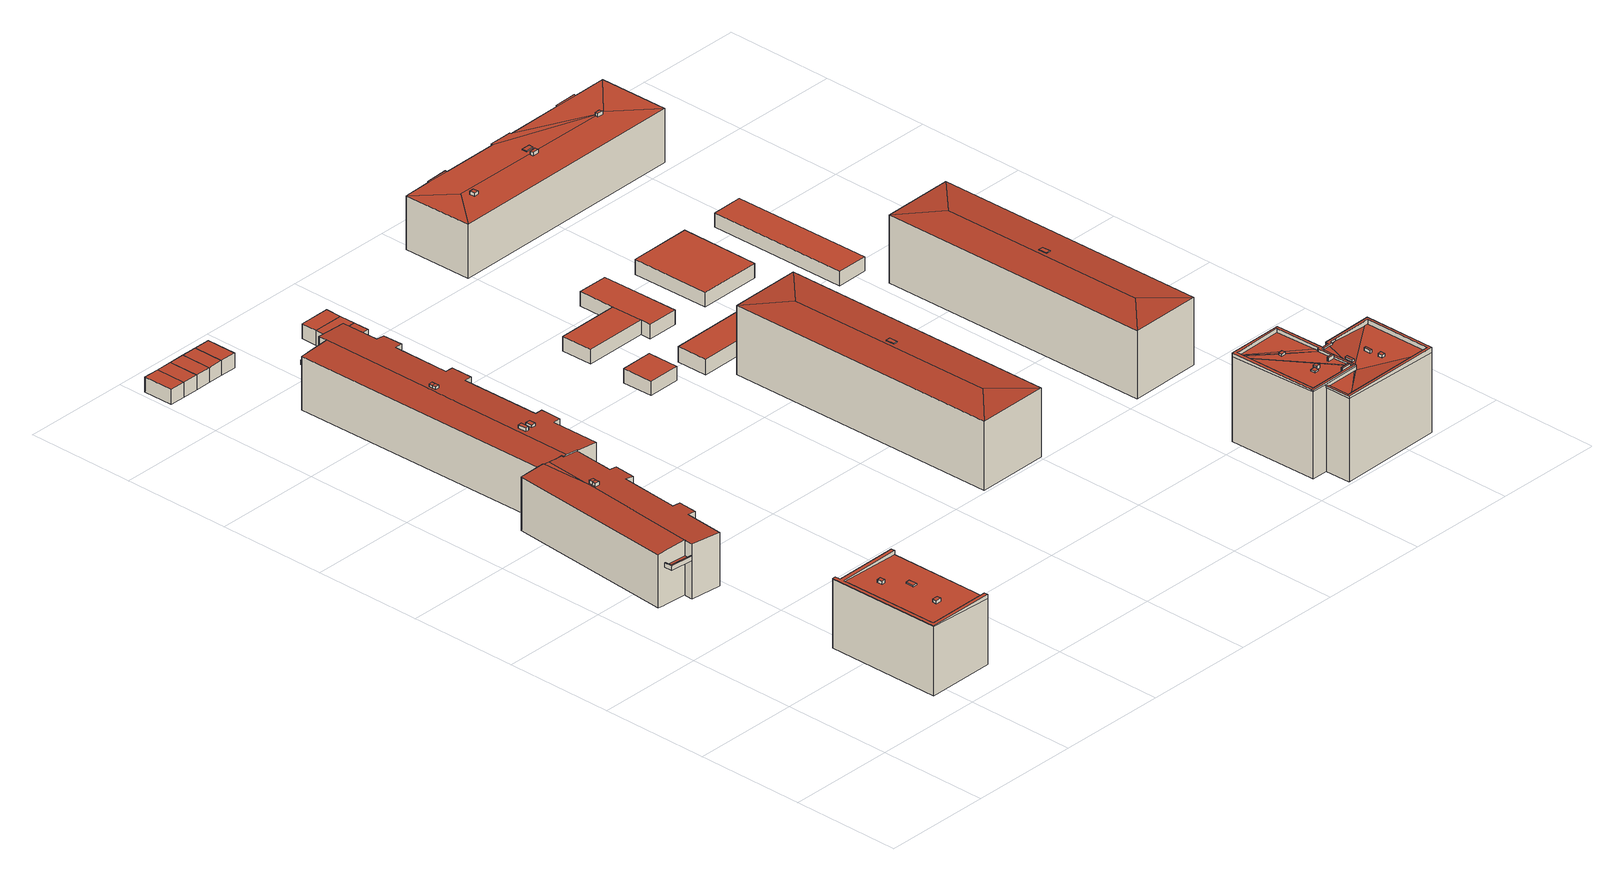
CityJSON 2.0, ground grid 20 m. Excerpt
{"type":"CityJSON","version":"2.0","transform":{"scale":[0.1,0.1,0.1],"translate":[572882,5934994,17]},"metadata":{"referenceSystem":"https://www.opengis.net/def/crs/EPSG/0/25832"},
"CityObjects":{
"building1":{"type":"Building","attributes":{"Grundfläche 2D":"250.033938","Grundhöhe NN":"17.299"},"children":["building1-1","building1-2","building1-3"],"geometry":[{"type":"Solid","lod":"3","boundaries":[[[[0,1,2,3,4,5,6,7,8,9,10,11]],[[12,13,14,15,16,17]],[[18,19,6,5]],[[7,6,19,20]],[[20,21,8,7]],[[21,22,9,8]],[[22,23,10,9]],[[23,16,11,10]],[[16,15,0,11]],[[13,12,3,2,1,0,15,14]],[[12,17,4,3]],[[5,4,17,18]],[[19,18,24,25]],[[20,19,25,26]],[[21,20,26,27]],[[28,22,21,27]],[[23,22,28,29]],[[18,17,16,23,29,24]],[[25,24,29,28,27,26]]]],"semantics":{"surfaces":[{"type":"RoofSurface"},{"type":"WallSurface"},{"type":"GroundSurface"}],"values":[[0,0,1,1,1,1,1,1,1,1,1,1,1,1,1,1,1,1,2]]}}]},
"building1-1":{"type":"BuildingInstallation","parents":["building1"],"geometry":[{"type":"MultiSurface","lod":"3","boundaries":[[[30,31,32,33]],[[33,32,34,35]],[[30,33,35,36]],[[31,30,36,37]],[[32,31,37,34]]],"semantics":{"surfaces":[{"type":"RoofSurface"},{"type":"WallSurface"}],"values":[0,1,1,1,1]}}]},
"building1-2":{"type":"BuildingInstallation","parents":["building1"],"geometry":[{"type":"MultiSurface","lod":"3","boundaries":[[[38,39,40,41]],[[41,40,42,43]],[[38,41,43,44]],[[39,38,44,45]],[[40,39,45,42]]],"semantics":{"surfaces":[{"type":"RoofSurface"},{"type":"WallSurface"}],"values":[0,1,1,1,1]}}]},
"building1-3":{"type":"BuildingInstallation","parents":["building1"],"geometry":[{"type":"MultiSurface","lod":"3","boundaries":[[[46,47,48,49]],[[49,48,50,51]],[[46,49,51,52]],[[47,46,52,53]],[[48,47,53,50]]],"semantics":{"surfaces":[{"type":"RoofSurface"},{"type":"WallSurface"}],"values":[0,1,1,1,1]}}]},
"building2":{"type":"Building","attributes":{"Grundfläche 2D":"977.558757","Grundhöhe NN":"17.268"},"children":["building2-1","building2-2","building2-3","building2-4","building2-5","building2-6","building2-7","building2-8","building2-9","building2-10","building2-11","building2-12","building2-13","building2-14","building2-15"],"geometry":[{"type":"Solid","lod":"3","boundaries":[[[[54,55,56,57,58,59,60,61,62,63,64,65,66,67,68,69,70,71,72,73,74]],[[75,76,77,78,79,80,81,82,83,84,74,73]],[[85,86,87,88,89,90,91,92,93,94,95,96,97,98,99,100,82,101,102,103]],[[104,102,101]],[[105,106,104]],[[106,107,108,109,110,85,103,102,104]],[[55,97,111,112,56]],[[57,56,112,113]],[[58,57,113,114]],[[59,58,114,115]],[[60,59,115,116]],[[61,60,116,117]],[[62,61,117,118]],[[63,62,118,119]],[[64,63,119,120]],[[65,64,120,121]],[[66,65,121,122]],[[123,68,67,66,122,124]],[[69,68,123,125]],[[70,69,125,126]],[[71,70,126,127]],[[73,72,71,127,128,129,130,131]],[[132,77,76,75,73,131,130,129,133,134]],[[78,77,132,135]],[[100,83,82]],[[83,100,99,84]],[[74,84,99,98,54]],[[54,98,97,55]],[[136,137,138,139,140,141,85,110,109,108]],[[142,143,87,86,85,141,140,139,144,145]],[[87,143,142,145,146,88]],[[89,88,146,147]],[[90,89,147,148]],[[90,148,149,91]],[[92,91,149,150]],[[93,92,150,151]],[[94,93,151,152]],[[95,94,152,153]],[[96,95,153,154]],[[96,154,111,97]],[[82,81,80,104,101]],[[104,80,79,105]],[[155,107,106,105,79,78,135]],[[108,107,155,136]],[[149,148,147,146,145,144,139,138,137,136,155,135,132,134,133,129,128,127,126,125,123,124,122,121,120,119,118,117,116,115,114,113,112,111,154,153,152,151,150]]]],"semantics":{"surfaces":[{"type":"RoofSurface"},{"type":"WallSurface"},{"type":"GroundSurface"}],"values":[[0,0,0,0,0,0,1,1,1,1,1,1,1,1,1,1,1,1,1,1,1,1,1,1,1,1,1,1,1,1,1,1,1,1,1,1,1,1,1,1,1,1,1,1,2]]}}]},
"building2-1":{"type":"BuildingInstallation","parents":["building2"],"geometry":[{"type":"MultiSurface","lod":"3","boundaries":[[[156,157,158,159]],[[159,158,160,161]],[[156,159,161,162]],[[157,156,162,163]],[[158,157,163,160]]],"semantics":{"surfaces":[{"type":"RoofSurface"},{"type":"WallSurface"}],"values":[0,1,1,1,1]}}]},
"building2-2":{"type":"BuildingInstallation","parents":["building2"],"geometry":[{"type":"MultiSurface","lod":"3","boundaries":[[[164,165,166,167]],[[167,166,168,169]],[[169,170,164,167]],[[165,164,170,171]]],"semantics":{"surfaces":[{"type":"RoofSurface"},{"type":"WallSurface"}],"values":[0,1,1,1]}}]},
"building2-3":{"type":"BuildingInstallation","parents":["building2"],"geometry":[{"type":"MultiSurface","lod":"3","boundaries":[[[165,172,173,166]],[[166,173,174,168]],[[172,165,171,175]],[[175,174,173,172]]],"semantics":{"surfaces":[{"type":"RoofSurface"},{"type":"WallSurface"}],"values":[0,1,1,1]}}]},
"building2-4":{"type":"BuildingInstallation","parents":["building2"],"geometry":[{"type":"MultiSurface","lod":"3","boundaries":[[[176,177,178,179]],[[179,178,180,181]],[[176,179,181,182]],[[177,176,182,183]],[[178,177,183,180]]],"semantics":{"surfaces":[{"type":"RoofSurface"},{"type":"WallSurface"}],"values":[0,1,1,1,1]}}]},
"building2-5":{"type":"BuildingInstallation","parents":["building2"],"geometry":[{"type":"MultiSurface","lod":"3","boundaries":[[[184,185,186,187]],[[187,186,188,189]],[[189,190,184,187]],[[185,184,190,191]]],"semantics":{"surfaces":[{"type":"RoofSurface"},{"type":"WallSurface"}],"values":[0,1,1,1]}}]},
"building2-6":{"type":"BuildingInstallation","parents":["building2"],"geometry":[{"type":"MultiSurface","lod":"3","boundaries":[[[186,185,192,193]],[[194,195,193,192]],[[186,193,195,188]],[[192,185,191,194]]],"semantics":{"surfaces":[{"type":"RoofSurface"},{"type":"WallSurface"}],"values":[0,1,1,1]}}]},
"building2-7":{"type":"BuildingInstallation","parents":["building2"],"geometry":[{"type":"MultiSurface","lod":"3","boundaries":[[[196,197,198,199,200,201]],[[202,203,199,198,204]],[[203,205,200,199]],[[205,206,201,200]],[[207,196,201,206,208]],[[196,207,209,197]],[[197,209,204,198]],[[202,204,209,207,208,210]]],"semantics":{"surfaces":[{"type":"RoofSurface"},{"type":"WallSurface"},{"type":"OuterCeilingSurface"}],"values":[0,1,1,1,1,1,1,2]}}]},
"building2-8":{"type":"BuildingInstallation","parents":["building2"],"geometry":[{"type":"MultiSurface","lod":"3","boundaries":[[[211,212,213,214]],[[215,216,214,213]],[[216,217,211,214]],[[217,218,212,211]],[[218,215,213,212]],[[218,217,216,215]]],"semantics":{"surfaces":[{"type":"RoofSurface"},{"type":"WallSurface"},{"type":"OuterCeilingSurface"}],"values":[0,1,1,1,1,2]}}]},
"building2-9":{"type":"BuildingInstallation","parents":["building2"],"geometry":[{"type":"MultiSurface","lod":"3","boundaries":[[[206,205,203,131]],[[203,202,130,131]],[[206,131,130]],[[206,130,208]],[[202,210,208,130]]],"semantics":{"surfaces":[{"type":"RoofSurface"},{"type":"WallSurface"},{"type":"OuterCeilingSurface"}],"values":[0,1,1,1,2]}}]},
"building2-10":{"type":"BuildingInstallation","parents":["building2"],"geometry":[{"type":"MultiSurface","lod":"3","boundaries":[[[219,220,221,222]],[[223,224,220,219]],[[224,225,221,220]],[[225,226,222,221]],[[226,223,219,222]],[[225,224,223,226]]],"semantics":{"surfaces":[{"type":"RoofSurface"},{"type":"WallSurface"},{"type":"OuterCeilingSurface"}],"values":[0,1,1,1,1,2]}}]},
"building2-11":{"type":"BuildingInstallation","parents":["building2"],"geometry":[{"type":"MultiSurface","lod":"3","boundaries":[[[227,228,229,230]],[[231,232,230,229]],[[232,233,227,230]],[[233,234,228,227]],[[234,231,229,228]],[[234,233,232,231]]],"semantics":{"surfaces":[{"type":"RoofSurface"},{"type":"WallSurface"},{"type":"OuterCeilingSurface"}],"values":[0,1,1,1,1,2]}}]},
"building2-12":{"type":"BuildingInstallation","parents":["building2"],"geometry":[{"type":"MultiSurface","lod":"3","boundaries":[[[143,235,236,237,238,239]],[[238,240,241,239]],[[239,241,142,143]],[[242,243,235,143,142]],[[243,244,236,235]],[[244,245,237,236]],[[246,240,238,237,245]],[[246,247,242,142,241,240]]],"semantics":{"surfaces":[{"type":"RoofSurface"},{"type":"WallSurface"},{"type":"OuterCeilingSurface"}],"values":[0,1,1,1,1,1,1,2]}}]},
"building2-13":{"type":"BuildingInstallation","parents":["building2"],"geometry":[{"type":"MultiSurface","lod":"3","boundaries":[[[141,245,244,243]],[[141,140,246,245]],[[243,242,140,141]],[[242,247,246,140]]],"semantics":{"surfaces":[{"type":"RoofSurface"},{"type":"WallSurface"},{"type":"OuterCeilingSurface"}],"values":[0,1,1,2]}}]},
"building2-14":{"type":"BuildingInstallation","parents":["building2"],"geometry":[{"type":"MultiSurface","lod":"3","boundaries":[[[248,249,250,251]],[[251,250,252,253]],[[248,251,253,254]],[[249,248,254,255]],[[249,255,252,250]],[[252,255,254,253]]],"semantics":{"surfaces":[{"type":"RoofSurface"},{"type":"WallSurface"},{"type":"OuterCeilingSurface"}],"values":[0,1,1,1,1,2]}}]},
"building2-15":{"type":"BuildingInstallation","parents":["building2"],"geometry":[{"type":"MultiSurface","lod":"3","boundaries":[[[256,257,258,259]],[[259,258,260,261]],[[256,259,261,262]],[[257,256,262,263]],[[257,263,260,258]],[[260,263,262,261]]],"semantics":{"surfaces":[{"type":"RoofSurface"},{"type":"WallSurface"},{"type":"OuterCeilingSurface"}],"values":[0,1,1,1,1,2]}}]},
"building3":{"type":"Building","attributes":{"Grundfläche 2D":"16.272607","Grundhöhe NN":"17.611"},"geometry":[{"type":"Solid","lod":"3","boundaries":[[[[264,265,266,267]],[[268,269,267,266]],[[269,270,264,267]],[[270,271,265,264]],[[271,268,266,265]],[[271,270,269,268]]]],"semantics":{"surfaces":[{"type":"RoofSurface"},{"type":"WallSurface"},{"type":"GroundSurface"}],"values":[[0,1,1,1,1,2]]}}]},
"building4":{"type":"Building","attributes":{"Grundfläche 2D":"16.392813","Grundhöhe NN":"17.599"},"geometry":[{"type":"Solid","lod":"3","boundaries":[[[[272,273,264,267]],[[270,269,267,264]],[[269,274,272,267]],[[274,275,273,272]],[[275,270,264,273]],[[275,274,269,270]]]],"semantics":{"surfaces":[{"type":"RoofSurface"},{"type":"WallSurface"},{"type":"GroundSurface"}],"values":[[0,1,1,1,1,2]]}}]},
"building5":{"type":"Building","attributes":{"Grundfläche 2D":"16.032192","Grundhöhe NN":"17.590"},"geometry":[{"type":"Solid","lod":"3","boundaries":[[[[276,277,273,272]],[[275,274,272,273]],[[274,278,276,272]],[[278,279,277,276]],[[279,275,273,277]],[[279,278,274,275]]]],"semantics":{"surfaces":[{"type":"RoofSurface"},{"type":"WallSurface"},{"type":"GroundSurface"}],"values":[[0,1,1,1,1,2]]}}]},
"building6":{"type":"Building","attributes":{"Grundfläche 2D":"15.794577","Grundhöhe NN":"17.589"},"geometry":[{"type":"Solid","lod":"3","boundaries":[[[[280,277,276,281]],[[278,282,281,276]],[[282,283,280,281]],[[283,279,277,280]],[[279,278,276,277]],[[279,283,282,278]]]],"semantics":{"surfaces":[{"type":"RoofSurface"},{"type":"WallSurface"},{"type":"GroundSurface"}],"values":[[0,1,1,1,1,2]]}}]},
"building7":{"type":"Building","attributes":{"Grundfläche 2D":"16.320131","Grundhöhe NN":"17.594"},"geometry":[{"type":"Solid","lod":"3","boundaries":[[[[284,285,280,281]],[[283,282,281,280]],[[282,286,284,281]],[[286,287,285,284]],[[287,283,280,285]],[[287,286,282,283]]]],"semantics":{"surfaces":[{"type":"RoofSurface"},{"type":"WallSurface"},{"type":"GroundSurface"}],"values":[[0,1,1,1,1,2]]}}]},
"building8":{"type":"Building","attributes":{"Grundfläche 2D":"15.970538","Grundhöhe NN":"17.722"},"geometry":[{"type":"Solid","lod":"3","boundaries":[[[[288,289,290,291]],[[292,293,291,290]],[[293,294,288,291]],[[294,295,289,288]],[[295,292,290,289]],[[295,294,293,292]]]],"semantics":{"surfaces":[{"type":"RoofSurface"},{"type":"WallSurface"},{"type":"GroundSurface"}],"values":[[0,1,1,1,1,2]]}}]},
"building9":{"type":"Building","attributes":{"Grundfläche 2D":"16.155294","Grundhöhe NN":"17.726"},"geometry":[{"type":"Solid","lod":"3","boundaries":[[[[288,296,297,289]],[[298,295,289,297]],[[295,294,288,289]],[[294,299,296,288]],[[299,298,297,296]],[[299,294,295,298]]]],"semantics":{"surfaces":[{"type":"RoofSurface"},{"type":"WallSurface"},{"type":"GroundSurface"}],"values":[[0,1,1,1,1,2]]}}]},
"building10":{"type":"Building","attributes":{"Grundfläche 2D":"16.320601","Grundhöhe NN":"17.732"},"geometry":[{"type":"Solid","lod":"3","boundaries":[[[[297,296,300,301]],[[302,303,301,300]],[[303,298,297,301]],[[298,299,296,297]],[[299,302,300,296]],[[299,298,303,302]]]],"semantics":{"surfaces":[{"type":"RoofSurface"},{"type":"WallSurface"},{"type":"GroundSurface"}],"values":[[0,1,1,1,1,2]]}}]},
"building11":{"type":"Building","attributes":{"Grundfläche 2D":"33.675385","Grundhöhe NN":"17.328"},"geometry":[{"type":"Solid","lod":"3","boundaries":[[[[304,305,306,307]],[[308,309,307,306]],[[309,310,304,307]],[[310,311,305,304]],[[311,308,306,305]],[[311,310,309,308]]]],"semantics":{"surfaces":[{"type":"RoofSurface"},{"type":"WallSurface"},{"type":"GroundSurface"}],"values":[[0,1,1,1,1,2]]}}]},
"building12":{"type":"Building","attributes":{"Grundfläche 2D":"676.486988","Grundhöhe NN":"17.110"},"children":["building12-1","building12-2","building12-3","building12-4"],"geometry":[{"type":"Solid","lod":"3","boundaries":[[[[312,313,314]],[[313,315,316,314]],[[313,312,317,315]],[[316,315,317]],[[312,314,318,319]],[[317,312,319,320]],[[316,317,320,321]],[[314,316,321,318]],[[319,318,321,320]]]],"semantics":{"surfaces":[{"type":"RoofSurface"},{"type":"WallSurface"},{"type":"GroundSurface"}],"values":[[0,0,0,0,1,1,1,1,2]]}}]},
"building12-1":{"type":"BuildingInstallation","parents":["building12"],"geometry":[{"type":"MultiSurface","lod":"3","boundaries":[[[322,323,324,325]],[[326,327,325,324]],[[322,325,327,328]],[[328,329,323,322]],[[324,323,329,326]]],"semantics":{"surfaces":[{"type":"RoofSurface"},{"type":"WallSurface"}],"values":[0,1,1,1,1]}}]},
"building12-2":{"type":"BuildingInstallation","parents":["building12"],"geometry":[{"type":"MultiSurface","lod":"3","boundaries":[[[330,331,332,333]],[[334,335,333,332]],[[336,334,332,331]],[[337,336,331,330]],[[335,337,330,333]],[[336,337,335,334]]],"semantics":{"surfaces":[{"type":"RoofSurface"},{"type":"WallSurface"},{"type":"OuterCeilingSurface"}],"values":[0,1,1,1,1,2]}}]},
"building12-3":{"type":"BuildingInstallation","parents":["building12"],"geometry":[{"type":"MultiSurface","lod":"3","boundaries":[[[338,339,340,341]],[[342,343,340,339]],[[343,344,341,340]],[[344,345,338,341]],[[345,342,339,338]],[[342,345,344,343]]],"semantics":{"surfaces":[{"type":"RoofSurface"},{"type":"WallSurface"},{"type":"OuterCeilingSurface"}],"values":[0,1,1,1,1,2]}}]},
"building12-4":{"type":"BuildingInstallation","parents":["building12"],"geometry":[{"type":"MultiSurface","lod":"3","boundaries":[[[346,347,348,349]],[[350,351,349,348]],[[352,350,348,347]],[[351,353,346,349]],[[353,352,347,346]],[[352,353,351,350]]],"semantics":{"surfaces":[{"type":"RoofSurface"},{"type":"WallSurface"},{"type":"OuterCeilingSurface"}],"values":[0,1,1,1,1,2]}}]},
"building13":{"type":"Building","attributes":{"Grundfläche 2D":"149.366340","Grundhöhe NN":"17.271"},"geometry":[{"type":"Solid","lod":"3","boundaries":[[[[354,355,356,357,358,359]],[[360,361,354,359]],[[357,356,362,363]],[[358,357,363,364]],[[358,364,365,359]],[[354,366,367,355]],[[356,355,367,362]],[[360,359,365,368]],[[361,360,368,369]],[[354,361,369,366]],[[369,368,365,364,363,362,367,366]]]],"semantics":{"surfaces":[{"type":"RoofSurface"},{"type":"WallSurface"},{"type":"GroundSurface"}],"values":[[0,0,1,1,1,1,1,1,1,1,2]]}}]},
"building14":{"type":"Building","attributes":{"Grundfläche 2D":"131.481773","Grundhöhe NN":"17.128"},"geometry":[{"type":"Solid","lod":"3","boundaries":[[[[370,371,372,373,374]],[[375,376,377,372,371]],[[378,371,370,379]],[[373,372,380,381]],[[374,373,381,382]],[[370,374,382,379]],[[377,376,383,384]],[[377,384,380,372]],[[375,371,378,385]],[[376,375,385,383]],[[380,384,383,385,378,379,382,381]]]],"semantics":{"surfaces":[{"type":"RoofSurface"},{"type":"WallSurface"},{"type":"GroundSurface"}],"values":[[0,0,1,1,1,1,1,1,1,1,2]]}}]},
"building15":{"type":"Building","attributes":{"Grundfläche 2D":"165.740919","Grundhöhe NN":"17.219"},"geometry":[{"type":"Solid","lod":"3","boundaries":[[[[386,387,388,389]],[[390,391,389,388]],[[391,392,386,389]],[[392,393,387,386]],[[393,390,388,387]],[[393,392,391,390]]]],"semantics":{"surfaces":[{"type":"RoofSurface"},{"type":"WallSurface"},{"type":"GroundSurface"}],"values":[[0,1,1,1,1,2]]}}]},
"building16":{"type":"Building","attributes":{"Grundfläche 2D":"366.204066","Grundhöhe NN":"17.195"},"children":["building16-1","building16-2","building16-3","building16-4","building16-5","building16-6","building16-7","building16-8","building16-9"],"geometry":[{"type":"MultiSurface","lod":"3","boundaries":[[[394,395,396,397,398,399,400,401,402,403,404,405,406,407,408,409,410,411,412,413]],[[414,415,416,417,418,419,420]],[[414,420,421,422]],[[423,424,425]],[[426,427,428,429,430,431]],[[431,430,424]],[[425,424,430,429,432]],[[418,433,419]],[[416,415,434]],[[433,418,435]],[[433,435,436,437,428,427,426]],[[438,439,440,441,442,443,444,445,446,447,448,449,450,451,452,453,454,455,456,457]],[[458,459,460]],[[461,462,463,458]],[[461,458,460]],[[464,465,460,459,466,467,468,469]],[[470,471,472]],[[471,473,474,465,464]],[[471,470,473]],[[465,474,475,476,477,478]],[[460,415,414,412,411,462,461]],[[415,460,465,478,477,479,434]],[[477,476,480,481]],[[476,475,482,480]],[[475,474,473,400,399]],[[473,470,472,402,401,400]],[[472,471,403,402]],[[468,467,407,406,405,404,403,471,464,469]],[[408,407,467,466]],[[458,463,410,409,408,466,459]],[[411,410,463,462]],[[483,484,413,412]],[[484,485,394,413]],[[485,486,395,394]],[[487,396,395,486]],[[487,488,397,396]],[[488,489,398,397]],[[419,433,444,443,420]],[[445,444,433,426]],[[426,431,424,423,448,447,446,445]],[[423,425,432,449,448]],[[432,429,450,449]],[[429,428,451,450]],[[428,437,452,451]],[[454,453,436,435,418]],[[418,417,455,454]],[[479,481,457,456,434]],[[481,480,438,457]],[[438,480,482,490,491,440,439]],[[491,492,441,440]],[[421,442,441,492]],[[483,412,414,422,493,494]],[[484,483,494,495]],[[485,484,495,496]],[[486,485,496,497]],[[487,486,497,498]],[[488,487,498,499]],[[489,488,499,500]],[[490,398,489,500,501,491]],[[492,491,501,502]],[[422,421,492,502,503,493]],[[498,497,496,495,494,493,503,502,501,500,499]]],"semantics":{"surfaces":[{"type":"RoofSurface"},{"type":"WallSurface"},{"type":"GroundSurface"}],"values":[0,0,0,0,0,0,0,0,0,0,0,0,0,0,0,0,0,0,0,0,1,1,1,1,1,1,1,1,1,1,1,1,1,1,1,1,1,1,1,1,1,1,1,1,1,1,1,1,1,1,1,1,1,1,1,1,1,1,1,1,1,2]}}]},
"building16-1":{"type":"BuildingInstallation","parents":["building16"],"geometry":[{"type":"MultiSurface","lod":"3","boundaries":[[[504,505,506,507]],[[505,504,508,509]],[[507,506,510,511]],[[504,507,511,508]],[[506,505,509,510]]],"semantics":{"surfaces":[{"type":"RoofSurface"},{"type":"WallSurface"}],"values":[0,1,1,1,1]}}]},
"building16-2":{"type":"BuildingInstallation","parents":["building16"],"geometry":[{"type":"MultiSurface","lod":"3","boundaries":[[[512,513,514,515]],[[453,452,515,514]],[[516,512,515,452,437]],[[516,517,513,512]],[[436,453,514,513,517]]],"semantics":{"surfaces":[{"type":"RoofSurface"},{"type":"WallSurface"}],"values":[0,1,1,1,1]}}]},
"building16-3":{"type":"BuildingInstallation","parents":["building16"],"geometry":[{"type":"MultiSurface","lod":"3","boundaries":[[[456,455,518,519,443,442,520,521]],[[455,417,522,518]],[[415,434,456,521]],[[443,519,523,420]],[[421,422,520,442]],[[422,414,415,521,520]]],"semantics":{"surfaces":[{"type":"RoofSurface"},{"type":"WallSurface"}],"values":[0,1,1,1,1,1]}}]},
"building16-4":{"type":"BuildingInstallation","parents":["building16"],"geometry":[{"type":"MultiSurface","lod":"3","boundaries":[[[524,525,526,527]],[[527,526,528,529]],[[524,527,529,530]],[[525,524,530,531]],[[526,525,531,528]]],"semantics":{"surfaces":[{"type":"RoofSurface"},{"type":"WallSurface"}],"values":[0,1,1,1,1]}}]},
"building16-5":{"type":"BuildingInstallation","parents":["building16"],"geometry":[{"type":"MultiSurface","lod":"3","boundaries":[[[532,533,534,535]],[[535,534,536,537]],[[532,535,537,538]],[[533,532,538,539]],[[534,533,539,536]]],"semantics":{"surfaces":[{"type":"RoofSurface"},{"type":"WallSurface"}],"values":[0,1,1,1,1]}}]},
"building16-6":{"type":"BuildingInstallation","parents":["building16"],"geometry":[{"type":"MultiSurface","lod":"3","boundaries":[[[540,541,542,543,544]],[[545,546,541,540]],[[547,542,541,546,427]],[[547,430,548,544,543,542]],[[548,545,540,544]]],"semantics":{"surfaces":[{"type":"RoofSurface"},{"type":"WallSurface"}],"values":[0,1,1,1,1]}}]},
"building16-7":{"type":"BuildingInstallation","parents":["building16"],"geometry":[{"type":"MultiSurface","lod":"3","boundaries":[[[549,550,551,552]],[[552,551,553,554]],[[549,552,554,555]],[[550,549,555,556]],[[551,550,556,553]]],"semantics":{"surfaces":[{"type":"RoofSurface"},{"type":"WallSurface"}],"values":[0,1,1,1,1]}}]},
"building16-8":{"type":"BuildingInstallation","parents":["building16"],"geometry":[{"type":"MultiSurface","lod":"3","boundaries":[[[557,558,559,560]],[[519,518,560,559]],[[561,557,560,518,522]],[[558,557,561,562]],[[523,519,559,558,562]]],"semantics":{"surfaces":[{"type":"RoofSurface"},{"type":"WallSurface"}],"values":[0,1,1,1,1]}}]},
"building16-9":{"type":"BuildingInstallation","parents":["building16"],"geometry":[{"type":"MultiSurface","lod":"3","boundaries":[[[563,564,565,566]],[[566,565,567,568]],[[566,568,569,563]],[[569,570,564,563]],[[570,567,565,564]]],"semantics":{"surfaces":[{"type":"RoofSurface"},{"type":"WallSurface"}],"values":[0,1,1,1,1]}}]},
"building17":{"type":"Building","attributes":{"Grundfläche 2D":"589.880814","Grundhöhe NN":"17.708"},"children":["building17-1","building17-2","building17-3","building17-4"],"geometry":[{"type":"Solid","lod":"3","boundaries":[[[[571,572,573]],[[574,572,571,575,576]],[[577,576,575]],[[578,579,580,581]],[[574,582,583,584,585]],[[586,587,588,589]],[[586,589,573,572,574,585]],[[578,581,582,574,576,577]],[[590,591,575,571]],[[591,592,577,575]],[[592,593,578,577]],[[593,594,579,578]],[[594,595,580,579]],[[595,596,581,580]],[[596,597,582,581]],[[597,598,583,582]],[[598,599,584,583]],[[599,600,585,584]],[[600,601,586,585]],[[601,602,587,586]],[[602,603,588,587]],[[603,604,589,588]],[[604,605,573,589]],[[605,590,571,573]],[[596,595,594,593,592,591,590,605,604,603,602,601,600,599,598,597]]]],"semantics":{"surfaces":[{"type":"RoofSurface"},{"type":"WallSurface"},{"type":"GroundSurface"}],"values":[[0,0,0,0,0,0,0,0,1,1,1,1,1,1,1,1,1,1,1,1,1,1,1,1,2]]}}]},
"building17-1":{"type":"BuildingInstallation","parents":["building17"],"geometry":[{"type":"MultiSurface","lod":"3","boundaries":[[[606,607,608,609]],[[610,611,606,609]],[[607,606,611,612]],[[609,608,613,610]],[[612,613,608,607]]],"semantics":{"surfaces":[{"type":"RoofSurface"},{"type":"WallSurface"}],"values":[0,1,1,1,1]}}]},
"building17-2":{"type":"BuildingInstallation","parents":["building17"],"geometry":[{"type":"MultiSurface","lod":"3","boundaries":[[[614,615,616,617]],[[617,616,618,619]],[[614,617,619,620]],[[615,614,620,621]],[[616,615,621,618]]],"semantics":{"surfaces":[{"type":"RoofSurface"},{"type":"WallSurface"}],"values":[0,1,1,1,1]}}]},
"building17-3":{"type":"BuildingInstallation","parents":["building17"],"geometry":[{"type":"MultiSurface","lod":"3","boundaries":[[[622,623,624,625]],[[626,627,625,624]],[[622,625,627,628]],[[623,622,628,629]],[[629,626,624,623]]],"semantics":{"surfaces":[{"type":"RoofSurface"},{"type":"WallSurface"}],"values":[0,1,1,1,1]}}]},
"building17-4":{"type":"BuildingInstallation","parents":["building17"],"geometry":[{"type":"MultiSurface","lod":"3","boundaries":[[[630,631,632,633,634]],[[631,635,636,632]],[[637,634,633,632,636,574]],[[630,634,637,638]],[[638,639,635,631,630]]],"semantics":{"surfaces":[{"type":"RoofSurface"},{"type":"WallSurface"}],"values":[0,1,1,1,1]}}]},
"building18":{"type":"Building","attributes":{"Grundfläche 2D":"676.486988","Grundhöhe NN":"17.269"},"children":["building18-1","building18-2","building18-3","building18-4"],"geometry":[{"type":"Solid","lod":"3","boundaries":[[[[640,641,642]],[[641,643,644,642]],[[641,640,645,643]],[[644,643,645]],[[640,642,646,647]],[[645,640,647,648]],[[644,645,648,649]],[[642,644,649,646]],[[647,646,649,648]]]],"semantics":{"surfaces":[{"type":"RoofSurface"},{"type":"WallSurface"},{"type":"GroundSurface"}],"values":[[0,0,0,0,1,1,1,1,2]]}}]},
"building18-1":{"type":"BuildingInstallation","parents":["building18"],"geometry":[{"type":"MultiSurface","lod":"3","boundaries":[[[650,651,652,653]],[[653,652,654,655]],[[655,656,650,653]],[[651,650,656,657]],[[657,654,652,651]]],"semantics":{"surfaces":[{"type":"RoofSurface"},{"type":"WallSurface"}],"values":[0,1,1,1,1]}}]},
"building18-2":{"type":"BuildingInstallation","parents":["building18"],"geometry":[{"type":"MultiSurface","lod":"3","boundaries":[[[658,659,660,661]],[[662,663,661,660]],[[663,664,658,661]],[[664,665,659,658]],[[665,662,660,659]],[[665,664,663,662]]],"semantics":{"surfaces":[{"type":"RoofSurface"},{"type":"WallSurface"},{"type":"OuterCeilingSurface"}],"values":[0,1,1,1,1,2]}}]},
"building18-3":{"type":"BuildingInstallation","parents":["building18"],"geometry":[{"type":"MultiSurface","lod":"3","boundaries":[[[666,667,668,669]],[[669,668,670,671]],[[666,669,671,672]],[[667,666,672,673]],[[668,667,673,670]],[[673,672,671,670]]],"semantics":{"surfaces":[{"type":"RoofSurface"},{"type":"WallSurface"},{"type":"OuterCeilingSurface"}],"values":[0,1,1,1,1,2]}}]},
"building18-4":{"type":"BuildingInstallation","parents":["building18"],"geometry":[{"type":"MultiSurface","lod":"3","boundaries":[[[674,675,676,677]],[[677,676,678,679]],[[674,677,679,680]],[[675,674,680,681]],[[676,675,681,678]],[[681,680,679,678]]],"semantics":{"surfaces":[{"type":"RoofSurface"},{"type":"WallSurface"},{"type":"OuterCeilingSurface"}],"values":[0,1,1,1,1,2]}}]},
"building19":{"type":"Building","attributes":{"Grundfläche 2D":"148.728261","Grundhöhe NN":"17.224"},"geometry":[{"type":"Solid","lod":"3","boundaries":[[[[682,683,684,685]],[[686,687,685,684]],[[687,688,682,685]],[[688,689,683,682]],[[689,686,684,683]],[[689,688,687,686]]]],"semantics":{"surfaces":[{"type":"RoofSurface"},{"type":"WallSurface"},{"type":"GroundSurface"}],"values":[[0,1,1,1,1,2]]}}]}
},
"vertices":[
[178,61,130],[176,236,130],[176,237,130],[176,246,130],[294,248,130],[294,255,130],[176,254,130],[176,264,130],[170,264,130],[172,54,130],[296,55,130],[296,62,130],[176,246,128],[176,237,128],[176,236,128],[178,61,128],[296,62,123],[294,248,123],[294,255,123],[176,254,129],[176,264,129],[170,264,129],[172,54,129],[296,55,123],[294,255,3],[176,254,3],[176,264,3],[170,264,3],[172,54,3],[296,55,3],
[237,107,132],[227,107,132],[227,99,132],[237,99,132],[227,99,126],[237,99,126],[237,107,126],[227,107,126],
[248,175,128],[241,175,128],[241,160,128],[249,160,128],[241,160,125],[249,160,125],[248,175,125],[241,175,125],
[219,209,132],[211,208,132],[212,199,132],[219,200,132],[212,199,127],[219,200,126],[219,209,126],[211,208,127],
[215,839,102],[215,838,102],[254,835,100],[253,923,100],[268,924,99],[268,962,99],[253,961,100],[251,1107,100],[266,1108,99],[266,1147,99],[251,1147,100],[250,1251,100],[265,1252,99],[264,1282,99],[264,1289,99],[249,1290,100],[248,1359,100],[191,1358,103],[191,1356,103],[191,1341,103],[193,841,103],[148,1341,101],[147,1341,101],[133,1341,100],[139,850,100],[148,850,101],[149,848,101],[159,847,101],[178,846,102],[186,845,103],[186,841,103],[131,538,103],[130,524,103],[130,521,103],[187,516,100],[193,587,100],[208,586,99],[211,621,99],[196,622,100],[205,729,100],[220,727,99],[223,765,99],[209,766,100],[215,838,100],[215,839,100],[186,841,102],[186,845,102],[159,847,103],[151,759,103],[150,745,103],[149,848,103],[148,850,103],[139,850,103],[101,852,100],[75,542,100],[87,541,101],[89,541,101],[215,838,3],[254,835,3],[253,923,3],[268,924,3],[268,962,3],[253,961,3],[251,1107,3],[266,1108,3],[266,1147,3],[251,1147,3],[250,1251,3],[265,1252,3],[264,1289,3],[264,1282,3],[249,1290,3],[248,1359,3],[191,1358,3],[191,1356,3],[191,1341,3],[191,1341,73],[191,1341,75],[133,1341,3],[148,1341,3],[147,1341,3],[139,850,3],[75,542,3],[87,541,3],[89,541,3],[131,538,3],[131,538,73],[131,538,75],[130,521,73],[130,521,81],[130,524,3],[130,521,3],[187,516,3],[193,587,3],[208,586,3],[211,621,3],[196,622,3],[205,729,3],[220,727,3],[223,765,3],[209,766,3],[101,852,3],
[225,948,106],[216,948,106],[216,936,106],[225,936,106],[216,936,102],[225,936,101],[225,948,101],[216,948,102],
[197,1133,108],[197,1126,108],[204,1126,108],[204,1133,108],[204,1126,103],[204,1133,103],[197,1133,103],[197,1126,103],
[197,1119,108],[204,1119,108],[204,1119,103],[197,1119,103],
[200,949,109],[200,934,109],[207,934,109],[207,949,109],[207,934,102],[207,949,102],[200,949,103],[200,934,103],
[154,759,109],[154,752,109],[161,751,109],[162,758,109],[161,751,103],[162,758,103],[154,759,103],[154,752,103],
[153,745,109],[161,744,109],[153,745,103],[161,744,103],
[191,1356,81],[147,1356,81],[147,1341,81],[148,1341,81],[148,1355,81],[191,1355,81],[148,1341,73],[148,1341,75],[147,1341,73],[148,1355,75],[191,1355,75],[191,1356,73],[191,1355,73],[147,1356,73],[148,1355,73],
[278,931,32],[278,954,32],[268,954,32],[268,931,32],[268,954,30],[268,931,30],[278,931,30],[278,954,30],
[265,1259,32],[274,1259,32],[274,1282,32],[264,1282,32],[265,1259,30],[274,1259,30],[274,1282,30],[264,1282,30],
[276,1116,32],[276,1140,32],[266,1140,32],[266,1116,32],[266,1140,30],[266,1116,30],[276,1116,30],[276,1140,30],
[130,524,81],[89,528,81],[89,541,81],[87,541,81],[87,525,81],[87,541,73],[87,525,73],[130,524,73],[130,524,75],[89,528,75],[89,541,75],[89,541,73],[89,528,73],
[221,614,32],[210,615,32],[208,591,32],[219,591,32],[208,591,30],[219,591,30],[221,614,30],[210,615,30],
[233,757,32],[223,757,32],[221,735,32],[231,734,32],[221,735,30],[231,734,30],[233,757,30],[223,757,30],
[34,1552,33],[5,1552,33],[5,1497,33],[34,1497,33],[5,1497,6],[34,1497,6],[34,1552,6],[5,1552,6],
[63,1497,33],[63,1552,33],[63,1497,6],[63,1552,6],
[92,1497,33],[92,1552,33],[92,1497,6],[92,1552,6],
[120,1552,33],[120,1497,33],[120,1497,6],[120,1552,6],
[150,1497,33],[150,1552,33],[150,1497,6],[150,1552,6],
[339,1419,34],[283,1418,34],[283,1390,34],[339,1390,34],[283,1390,7],[339,1390,7],[339,1419,7],[283,1418,7],
[339,1448,34],[283,1448,34],[283,1448,7],[339,1448,7],
[339,1477,34],[283,1477,34],[339,1477,7],[283,1477,7],
[528,970,29],[587,971,29],[586,1028,29],[527,1027,29],[586,1028,3],[527,1027,3],[528,970,3],[587,971,3],
[665,917,126],[733,856,129],[797,919,126],[738,469,129],[804,407,126],[672,405,126],[797,919,1],[665,917,1],[672,405,1],[804,407,1],
[750,674,130],[742,674,130],[742,659,130],[750,659,130],[742,659,128],[750,659,128],[750,674,128],[742,674,128],
[800,846,27],[798,846,27],[799,820,27],[800,820,27],[799,820,25],[800,820,25],[798,846,25],[800,846,25],
[804,511,27],[803,511,27],[803,484,27],[805,484,27],[803,511,25],[803,484,25],[805,484,25],[804,511,25],
[802,677,27],[801,677,27],[801,649,27],[803,649,27],[801,649,25],[803,649,25],[801,677,25],[802,677,25],
[650,1103,29],[650,1084,29],[707,1084,29],[705,1229,29],[648,1229,29],[649,1161,29],[533,1160,29],[534,1102,29],[707,1084,3],[705,1229,3],[648,1229,3],[649,1161,3],[650,1103,3],[650,1084,3],[533,1160,3],[534,1102,3],
[777,953,29],[777,959,29],[776,1010,29],[631,1008,29],[632,951,29],[864,960,29],[863,1017,29],[776,1016,29],[777,959,1],[777,953,1],[776,1010,1],[631,1008,1],[632,951,1],[863,1017,1],[776,1016,1],[864,960,1],
[775,1230,29],[777,1085,29],[891,1086,29],[890,1231,29],[891,1086,2],[890,1231,2],[775,1230,2],[777,1085,2],
[1262,8,157],[1260,141,157],[1163,139,157],[1163,134,157],[1140,133,157],[1141,129,157],[1168,130,157],[1168,134,157],[1168,135,157],[1180,135,157],[1248,136,157],[1249,136,157],[1253,136,157],[1255,136,157],[1257,13,157],[1080,10,157],[1073,10,157],[1073,52,157],[1068,52,157],[1069,5,157],[1068,52,160],[1138,53,160],[1135,57,160],[1134,57,160],[1134,59,160],[1041,205,156],[1043,56,160],[1038,56,160],[1038,51,160],[1134,215,156],[1046,213,156],[1135,137,158],[1041,213,156],[1094,164,157],[1133,128,158],[1133,129,158],[1092,168,157],[1045,213,156],[1135,129,158],[1041,209,156],[1138,57,160],[1134,64,160],[1133,95,159],[1133,99,159],[1141,124,163],[1141,129,163],[1139,219,163],[1035,218,163],[1038,56,163],[1043,56,163],[1041,209,163],[1041,213,163],[1045,213,163],[1046,213,163],[1134,215,163],[1135,129,163],[1133,129,163],[1133,128,163],[1133,99,163],[1133,95,163],[1134,59,163],[1134,57,163],[1138,57,163],[1137,124,163],[1080,10,154],[1248,13,149],[1138,53,154],[1134,53,154],[1073,52,154],[1073,10,154],[1248,136,149],[1138,57,154],[1257,13,149],[1255,136,149],[1253,136,149],[1249,136,149],[1168,134,153],[1180,135,153],[1168,135,153],[1168,130,153],[1162,130,154],[1141,129,154],[1141,124,154],[1137,124,154],[1137,99,154],[1137,99,159],[1141,124,158],[1137,124,158],[1141,129,158],[1068,52,154],[1069,5,154],[1262,8,148],[1260,141,148],[1163,139,154],[1163,134,154],[1140,133,154],[1140,133,158],[1139,219,156],[1035,218,156],[1038,51,2],[1068,52,2],[1069,5,2],[1262,8,2],[1260,141,2],[1163,139,2],[1163,134,2],[1140,133,2],[1139,219,2],[1035,218,2],[1038,56,2],
[1091,97,162],[1082,97,162],[1082,88,162],[1090,88,162],[1091,97,159],[1082,97,159],[1082,88,159],[1090,88,159],
[1121,98,166],[1121,95,166],[1133,95,166],[1133,99,166],[1121,98,159],[1121,95,159],
[1129,57,163],[1112,57,163],[1038,51,163],[1138,53,163],[1129,57,160],[1112,57,160],
[1200,58,157],[1193,57,157],[1194,50,157],[1200,50,157],[1194,50,151],[1200,50,151],[1200,58,151],[1193,57,151],
[1156,88,157],[1151,88,157],[1152,74,157],[1156,74,157],[1152,74,153],[1156,74,153],[1156,88,153],[1151,88,154],
[1086,161,161],[1094,161,161],[1094,168,161],[1092,168,161],[1086,168,161],[1086,161,157],[1094,161,157],[1094,168,157],[1086,168,157],
[1195,85,157],[1191,85,157],[1191,72,157],[1195,72,157],[1191,72,151],[1195,72,151],[1195,85,151],[1191,85,151],
[1129,61,167],[1112,60,167],[1112,57,167],[1129,57,167],[1129,61,160],[1112,60,160],
[1098,93,165],[1098,100,165],[1091,100,165],[1091,93,165],[1091,100,159],[1091,93,159],[1098,93,159],[1098,100,159],
[586,1406,105],[643,1474,106],[584,1534,105],[963,1474,106],[1042,1412,105],[971,1474,106],[1040,1540,105],[978,1539,105],[978,1543,105],[936,1542,105],[936,1539,105],[828,1537,105],[828,1540,105],[785,1540,105],[785,1536,105],[679,1535,105],[679,1539,105],[637,1538,105],[637,1535,105],[586,1406,7],[1042,1412,7],[1040,1540,7],[978,1539,7],[978,1543,7],[936,1542,7],[936,1539,7],[828,1537,7],[828,1540,7],[785,1540,7],[785,1536,7],[679,1535,7],[679,1539,7],[637,1538,7],[637,1535,7],[584,1534,7],
[818,1491,108],[803,1491,108],[803,1482,108],[818,1483,108],[818,1483,106],[818,1491,106],[803,1491,106],[803,1482,106],
[661,1454,112],[660,1463,112],[652,1463,112],[653,1454,112],[652,1463,106],[653,1454,106],[661,1454,106],[660,1463,106],
[801,1473,112],[801,1467,112],[813,1467,112],[813,1474,112],[813,1467,106],[813,1474,106],[801,1473,106],[801,1467,106],
[953,1476,112],[953,1470,112],[964,1470,112],[963,1474,112],[963,1476,112],[953,1470,106],[964,1470,106],[963,1476,106],[953,1476,106],[953,1474,106],
[1020,922,126],[1088,861,129],[1152,924,126],[1093,474,129],[1159,412,126],[1027,410,126],[1152,924,3],[1020,922,3],[1027,410,3],[1159,412,3],
[1106,664,130],[1105,679,130],[1096,679,130],[1097,663,130],[1096,679,129],[1097,663,129],[1106,664,128],[1105,679,128],
[1159,489,27],[1159,515,27],[1158,515,27],[1158,489,27],[1158,515,25],[1158,489,25],[1159,489,25],[1159,515,25],
[1157,655,27],[1157,682,27],[1156,682,27],[1156,655,27],[1156,682,25],[1156,655,25],[1157,655,25],[1157,682,25],
[1155,825,27],[1155,851,27],[1153,851,27],[1154,825,27],[1153,851,25],[1154,825,25],[1155,825,25],[1155,851,25],
[1017,1233,28],[960,1232,28],[963,973,28],[1021,974,28],[963,973,2],[1021,974,2],[1017,1233,2],[960,1232,2]
]}
